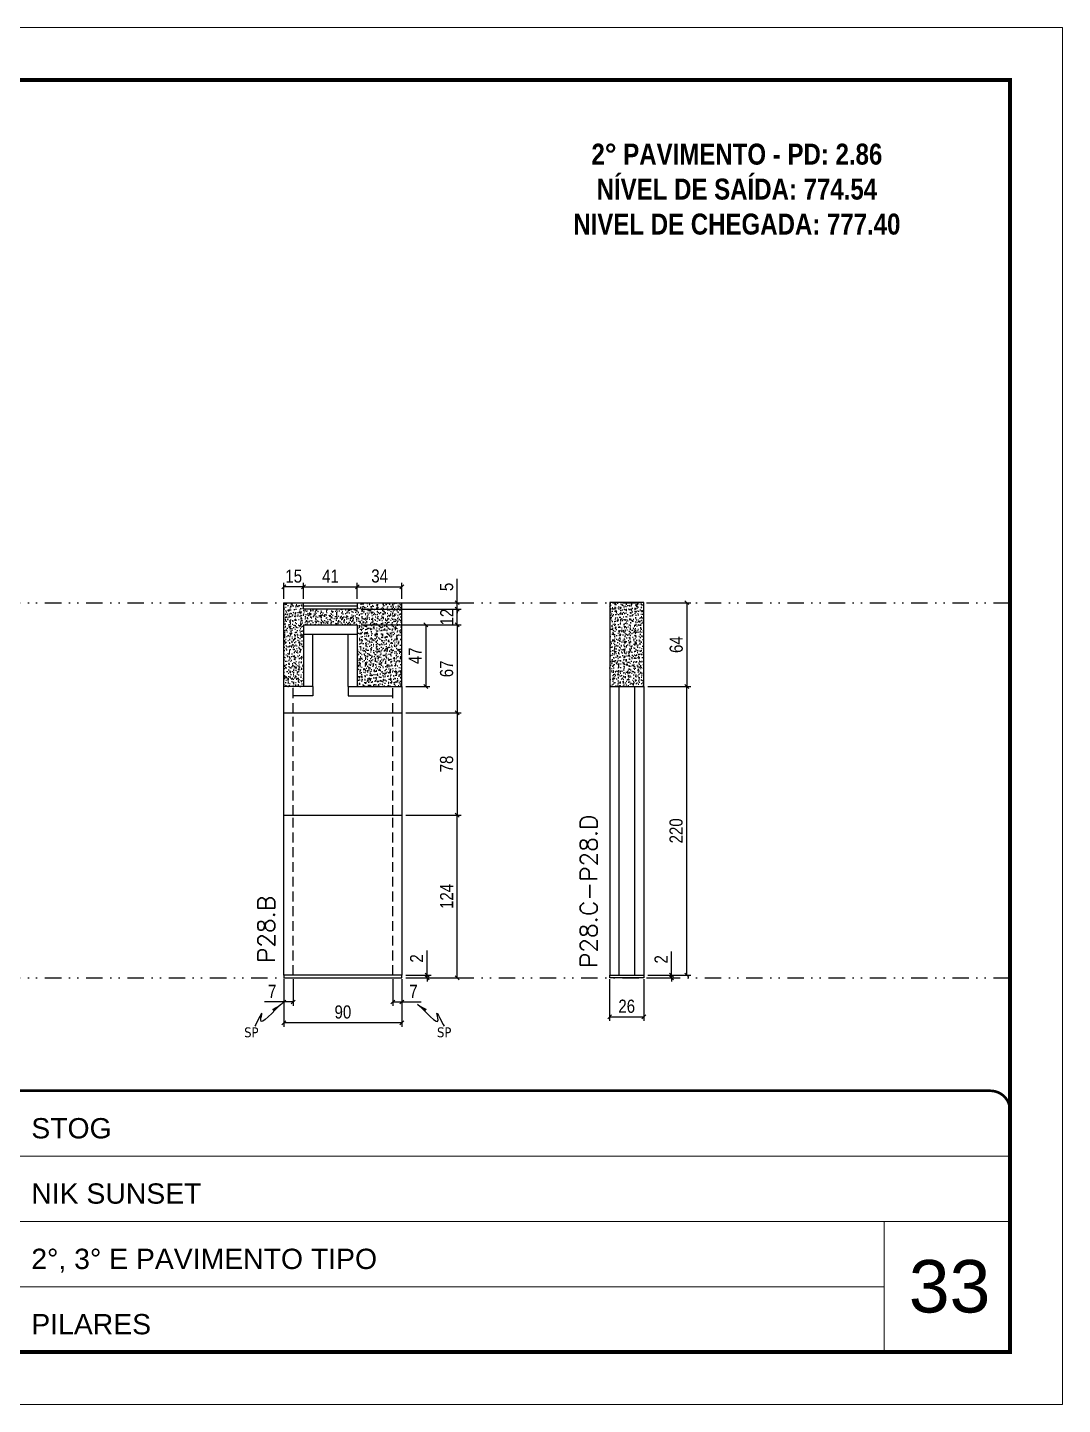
# Model space of a CAD drawing. Extents: x 808 to 7089, y -98 to 17032.
# Drawn here: x 1504 to 2293, y 6794 to 7844 of the extents above; entities that cross this region are included whole.
import ezdxf

# ---------------------------------------------------------------- set-up
doc = ezdxf.new("R2010")
doc.units = 0
for name, pattern in [('CONTINUO', [0]), ('DASHED', [0.75, 0.5, -0.25]), ('DIVIDE2', [0.625, 0.25, -0.125, 0, -0.125, 0, -0.125]), ('HIDDEN', [0.375, 0.25, -0.125])]:
    doc.linetypes.add(name, pattern=pattern)
for name, color, linetype, lineweight in [('CARIMBO', 255, 'Continuous', 9), ('Folhas', 255, 'Continuous', 9), ('SARRAFO DE PRESSAO', 251, 'DASHED', 9), ('Texto Seção', 7, 'Continuous', 15)]:
    doc.layers.add(name, color=color, linetype=linetype, lineweight=lineweight)
for name, color, linetype in [('COTA', 241, 'Continuous'), ('NOMENCLATURA', 7, 'Continuous'), ('Nível', 160, 'Continuous'), ('Painéis', 200, 'Continuous'), ('SARR_2.2x7', 40, 'Continuous'), ('SARR_EDITAR', 141, 'Continuous'), ('Sarrafo de Pressão', 42, 'HIDDEN'), ('texto', 7, 'Continuous')]:
    doc.layers.add(name, color=color, linetype=linetype)
doc.styles.add('ARIAL', font='arial.ttf')
doc.styles.add('COTA TECNICA', font='techl___.ttf', dxfattribs={"height": 10})
doc.styles.add('COTA TECNICA-50', font='techl___.ttf', dxfattribs={"height": 10})
doc.styles.add('REGUA-120', font='ROMANS.shx', dxfattribs={"height": 15})
doc.styles.add('ROMANC', font='techb___.ttf', dxfattribs={"height": 2.5})
doc.styles.get("Standard").update_dxf_attribs({"font": 'arial.ttf'})
doc.dimstyles.new('COTA PAINEL-50', dxfattribs={"dimtxt": 10, "dimasz": 3, "dimexe": 3, "dimexo": 3, "dimgap": 3, "dimtad": 1, "dimdec": 1, "dimzin": 12, "dimdsep": 46, "dimtxsty": 'COTA TECNICA-50', "dimblk1": 'OBLIQUE', "dimblk2": 'OBLIQUE', "dimsah": 1, "dimcen": 0.9, "dimclrd": 4, "dimclre": 4, "dimclrt": 240, "dimadec": 1, "dimazin": 3, "dimtfac": 1, "dimtdec": 1, "dimtmove": 0, "dimatfit": 3, "dimfxl": 1, "dimtolj": 1, "dimtzin": 12, "dimarcsym": 0})
doc.dimstyles.new('PAINEL', dxfattribs={"dimtxt": 10, "dimasz": 3, "dimexe": 3, "dimexo": 3, "dimgap": 3, "dimtad": 1, "dimdec": 1, "dimzin": 12, "dimdsep": 46, "dimtxsty": 'COTA TECNICA', "dimblk1": 'OBLIQUE', "dimblk2": 'OBLIQUE', "dimsah": 1, "dimcen": 0.9, "dimclrd": 4, "dimclre": 4, "dimclrt": 240, "dimadec": 1, "dimazin": 3, "dimtfac": 1, "dimtdec": 1, "dimtmove": 0, "dimatfit": 3, "dimfxl": 1, "dimtolj": 1, "dimtzin": 12, "dimarcsym": 0})
doc.dimstyles.get("Standard").update_dxf_attribs({"dimtxt": 0.18, "dimasz": 0.18, "dimexe": 0.18, "dimexo": 0.0625, "dimgap": 0.09, "dimtad": 0, "dimtih": 1, "dimtoh": 1, "dimdec": 4, "dimzin": 0, "dimdsep": 46, "dimtxsty": 'Standard', "dimcen": 0.09, "dimadec": 0, "dimazin": 0, "dimtfac": 1, "dimtdec": 4, "dimtofl": 0, "dimtmove": 0, "dimatfit": 3, "dimfxl": 1, "dimtolj": 1, "dimtzin": 0, "dimarcsym": 0})

# ---------------------------------------------------------------- blocks, each defined once
blk = doc.blocks.new('9999999999')
at = {"color": 30, "linetype": 'CONTINUO'}
for p, q in [((98564.6, 34379.6), (99584, 34379.6)), ((98564.6, 34329.8), (99488, 34329.8)), ((99584, 34329.8), (99488, 34329.8)), ((99488, 34329.8), (99488, 34230.2)), ((98564.6, 34280), (99488, 34280))]:
    blk.add_line(p, q, dxfattribs=at)
at = {"color": 30, "linetype": 'CONTINUO', "const_width": 2}
blk.add_lwpolyline([(99584, 34230.2), (99584, 34414.4, 0.414214), (99569, 34429.4), (98229, 34429.4, 0.414214), (98214, 34414.4), (98214, 34245.2, 0.414214), (98229, 34230.2), (99584, 34230.2)], format="xyb", dxfattribs=at)
at = {"layer": 'Folhas'}
blk.add_lwpolyline([(98139, 34190.2), (99624, 34190.2), (99624, 35240.2), (98139, 35240.2)], close=True, dxfattribs=at)
at = {"layer": 'Folhas', "color": 30, "const_width": 3}
blk.add_lwpolyline([(98214, 34230.2), (99584, 34230.2), (99584, 35200.2), (98214, 35200.2)], close=True, dxfattribs=at)
at = {"color": 7, "linetype": 'Continuous', "ltscale": 5, "style": 'ARIAL'}
for s, height, p in [('STOG', 15.48, (98837.7, 34393.1)), ('NIK SUNSET', 15.48, (98837.7, 34343.3)), ('2°, 3° E PAVIMENTO TIPO', 15.483, (98837.7, 34293.5)), ('PILARES', 15.48, (98837.7, 34243.7))]:
    blk.add_text(s, height=height, dxfattribs=at).set_placement(p)
blk = doc.blocks.new('_Oblique')
at = {"color": 0, "linetype": 'ByBlock', "lineweight": -2}
blk.add_line((-0.5, -0.5), (0.5, 0.5), dxfattribs=at)
blk = doc.blocks.new('*D772')
at = {"layer": 'COTA', "color": 4, "lineweight": -2, "transparency": 16777216}
for p, q in [((1699.5, 7118.3), (1699.5, 7081.9)), ((1789.5, 7118.3), (1789.5, 7081.9)), ((1789.5, 7084.9), (1699.5, 7084.9))]:
    blk.add_line(p, q, dxfattribs=at)
at = {"layer": 'Defpoints', "color": 0, "transparency": 16777216}
for p in [(1699.5, 7121.3), (1789.5, 7121.3), (1699.5, 7084.9)]:
    blk.add_point(p, dxfattribs=at)
at = {"layer": 'COTA', "color": 4, "lineweight": -2, "transparency": 16777216, "xscale": 3, "yscale": 3, "zscale": 3, "rotation": 180}
blk.add_blockref('_Oblique', (1699.5, 7084.9), dxfattribs=at)
at = {"layer": 'COTA', "color": 4, "lineweight": -2, "transparency": 16777216, "xscale": 3, "yscale": 3, "zscale": 3}
blk.add_blockref('_Oblique', (1789.5, 7084.9), dxfattribs=at)
at = {"layer": 'COTA', "color": 240, "transparency": 16777216, "insert": (1744.5, 7093.1), "char_height": 10, "attachment_point": 5, "style": 'COTA TECNICA'}
blk.add_mtext('\\A1;90', dxfattribs=at)
blk = doc.blocks.new('*D773')
at = {"layer": 'COTA', "color": 4, "lineweight": -2, "transparency": 16777216}
for p, q in [((1782.5, 7118.3), (1782.5, 7097.8)), ((1789.5, 7116.3), (1789.5, 7097.8)), ((1782.5, 7100.8), (1789.5, 7100.8)), ((1789.5, 7100.8), (1804.2, 7100.8))]:
    blk.add_line(p, q, dxfattribs=at)
at = {"layer": 'Defpoints', "color": 0, "transparency": 16777216}
for p in [(1782.5, 7121.3), (1789.5, 7119.3), (1789.5, 7100.8)]:
    blk.add_point(p, dxfattribs=at)
at = {"layer": 'COTA', "color": 4, "lineweight": -2, "transparency": 16777216, "xscale": 3, "yscale": 3, "zscale": 3, "rotation": 180}
blk.add_blockref('_Oblique', (1782.5, 7100.8), dxfattribs=at)
at = {"layer": 'COTA', "color": 4, "lineweight": -2, "transparency": 16777216, "xscale": 3, "yscale": 3, "zscale": 3}
blk.add_blockref('_Oblique', (1789.5, 7100.8), dxfattribs=at)
at = {"layer": 'COTA', "color": 240, "transparency": 16777216, "insert": (1798.3, 7108.9), "char_height": 10, "attachment_point": 5, "style": 'COTA TECNICA-50'}
blk.add_mtext('\\A1;7', dxfattribs=at)
blk = doc.blocks.new('*D774')
at = {"layer": 'COTA', "color": 4, "lineweight": -2, "transparency": 16777216}
for p, q in [((1699.5, 7116.3), (1699.5, 7097.8)), ((1706.5, 7118.3), (1706.5, 7097.8)), ((1699.5, 7100.8), (1684.7, 7100.8)), ((1706.5, 7100.8), (1699.5, 7100.8))]:
    blk.add_line(p, q, dxfattribs=at)
at = {"layer": 'Defpoints', "color": 0, "transparency": 16777216}
for p in [(1699.5, 7119.3), (1706.5, 7121.3), (1699.5, 7100.8)]:
    blk.add_point(p, dxfattribs=at)
at = {"layer": 'COTA', "color": 4, "lineweight": -2, "transparency": 16777216, "xscale": 3, "yscale": 3, "zscale": 3, "rotation": 180}
blk.add_blockref('_Oblique', (1699.5, 7100.8), dxfattribs=at)
at = {"layer": 'COTA', "color": 4, "lineweight": -2, "transparency": 16777216, "xscale": 3, "yscale": 3, "zscale": 3}
blk.add_blockref('_Oblique', (1706.5, 7100.8), dxfattribs=at)
at = {"layer": 'COTA', "color": 240, "transparency": 16777216, "insert": (1690.6, 7108.9), "char_height": 10, "attachment_point": 5, "style": 'COTA TECNICA-50'}
blk.add_mtext('\\A1;7', dxfattribs=at)
blk = doc.blocks.new('*D775')
at = {"layer": 'COTA', "color": 4, "linetype": 'ByBlock', "lineweight": -2, "transparency": 16777216}
for p, q in [((1792.5, 7243.3), (1834.7, 7243.3)), ((1831.7, 7119.3), (1831.7, 7243.3)), ((1792.5, 7119.3), (1834.7, 7119.3))]:
    blk.add_line(p, q, dxfattribs=at)
at = {"layer": 'Defpoints', "color": 0, "linetype": 'ByBlock', "transparency": 16777216}
for p in [(1789.5, 7243.3), (1831.7, 7243.3), (1789.5, 7119.3)]:
    blk.add_point(p, dxfattribs=at)
at = {"layer": 'COTA', "color": 4, "linetype": 'ByBlock', "lineweight": -2, "transparency": 16777216, "xscale": 3, "yscale": 3, "zscale": 3}
for p, rotation in [((1831.7, 7243.3), 90), ((1831.7, 7119.3), 270)]:
    blk.add_blockref('_Oblique', p, dxfattribs=dict(at, rotation=rotation))
at = {"layer": 'COTA', "color": 240, "linetype": 'ByBlock', "transparency": 16777216, "insert": (1823.6, 7181.3), "char_height": 10, "attachment_point": 5, "rotation": 90, "style": 'COTA TECNICA'}
blk.add_mtext('\\A1;124', dxfattribs=at)
blk = doc.blocks.new('*D776')
at = {"layer": 'COTA', "color": 4, "lineweight": -2, "transparency": 16777216}
for p, q in [((1808.7, 7121.3), (1808.7, 7140.1)), ((1792.5, 7121.3), (1811.7, 7121.3)), ((1792.5, 7119.3), (1811.7, 7119.3)), ((1808.7, 7119.3), (1808.7, 7121.3)), ((1808.7, 7119.3), (1808.7, 7116.3))]:
    blk.add_line(p, q, dxfattribs=at)
at = {"layer": 'Defpoints', "color": 0, "transparency": 16777216}
for p in [(1789.5, 7121.3), (1789.5, 7119.3), (1808.7, 7119.3)]:
    blk.add_point(p, dxfattribs=at)
at = {"layer": 'COTA', "color": 4, "lineweight": -2, "transparency": 16777216, "xscale": 3, "yscale": 3, "zscale": 3}
for p, rotation in [((1808.7, 7121.3), 270), ((1808.7, 7119.3), 90)]:
    blk.add_blockref('_Oblique', p, dxfattribs=dict(at, rotation=rotation))
at = {"layer": 'COTA', "color": 240, "transparency": 16777216, "insert": (1800.7, 7134), "char_height": 10, "attachment_point": 5, "rotation": 90, "style": 'COTA TECNICA-50'}
blk.add_mtext('\\A1;2', dxfattribs=at)
blk = doc.blocks.new('*D777')
at = {"layer": 'COTA', "color": 4, "linetype": 'ByBlock', "lineweight": -2, "transparency": 16777216}
for p, q in [((1792.5, 7243.3), (1834.7, 7243.3)), ((1831.7, 7119.3), (1831.7, 7243.3)), ((1792.5, 7119.3), (1834.7, 7119.3))]:
    blk.add_line(p, q, dxfattribs=at)
at = {"layer": 'Defpoints', "color": 0, "linetype": 'ByBlock', "transparency": 16777216}
for p in [(1789.5, 7243.3), (1831.7, 7243.3), (1789.5, 7119.3)]:
    blk.add_point(p, dxfattribs=at)
at = {"layer": 'COTA', "color": 4, "linetype": 'ByBlock', "lineweight": -2, "transparency": 16777216, "xscale": 3, "yscale": 3, "zscale": 3}
for p, rotation in [((1831.7, 7243.3), 90), ((1831.7, 7119.3), 270)]:
    blk.add_blockref('_Oblique', p, dxfattribs=dict(at, rotation=rotation))
at = {"layer": 'COTA', "color": 240, "linetype": 'ByBlock', "transparency": 16777216, "insert": (1823.6, 7181.3), "char_height": 10, "attachment_point": 5, "rotation": 90, "style": 'COTA TECNICA'}
blk.add_mtext('\\A1;124', dxfattribs=at)
blk = doc.blocks.new('*D778')
at = {"layer": 'COTA', "color": 4, "lineweight": -2, "transparency": 16777216}
for p, q in [((1755.5, 7408.3), (1755.5, 7420.4)), ((1755.5, 7417.4), (1789.5, 7417.4)), ((1789.5, 7408.3), (1789.5, 7420.4))]:
    blk.add_line(p, q, dxfattribs=at)
at = {"layer": 'Defpoints', "color": 0, "transparency": 16777216}
for p in [(1789.5, 7417.4), (1755.5, 7405.3), (1789.5, 7405.3)]:
    blk.add_point(p, dxfattribs=at)
at = {"layer": 'COTA', "color": 4, "lineweight": -2, "transparency": 16777216, "xscale": 3, "yscale": 3, "zscale": 3, "rotation": 180}
blk.add_blockref('_Oblique', (1755.5, 7417.4), dxfattribs=at)
at = {"layer": 'COTA', "color": 4, "lineweight": -2, "transparency": 16777216, "xscale": 3, "yscale": 3, "zscale": 3}
blk.add_blockref('_Oblique', (1789.5, 7417.4), dxfattribs=at)
at = {"layer": 'COTA', "color": 240, "transparency": 16777216, "insert": (1772.5, 7425.6), "char_height": 10, "attachment_point": 5, "style": 'COTA TECNICA-50'}
blk.add_mtext('\\A1;34', dxfattribs=at)
blk = doc.blocks.new('*D779')
at = {"layer": 'COTA', "color": 4, "lineweight": -2, "transparency": 16777216}
for p, q in [((1947.9, 7118.3), (1947.9, 7086.4)), ((1973.9, 7118.3), (1973.9, 7086.4)), ((1947.9, 7089.4), (1973.9, 7089.4))]:
    blk.add_line(p, q, dxfattribs=at)
at = {"layer": 'Defpoints', "color": 0, "transparency": 16777216}
for p in [(1947.9, 7121.3), (1973.9, 7121.3), (1973.9, 7089.4)]:
    blk.add_point(p, dxfattribs=at)
at = {"layer": 'COTA', "color": 4, "lineweight": -2, "transparency": 16777216, "xscale": 3, "yscale": 3, "zscale": 3, "rotation": 180}
blk.add_blockref('_Oblique', (1947.9, 7089.4), dxfattribs=at)
at = {"layer": 'COTA', "color": 4, "lineweight": -2, "transparency": 16777216, "xscale": 3, "yscale": 3, "zscale": 3}
blk.add_blockref('_Oblique', (1973.9, 7089.4), dxfattribs=at)
at = {"layer": 'COTA', "color": 240, "transparency": 16777216, "insert": (1960.9, 7097.5), "char_height": 10, "attachment_point": 5, "style": 'COTA TECNICA'}
blk.add_mtext('\\A1;26', dxfattribs=at)
blk = doc.blocks.new('*D780')
at = {"layer": 'COTA', "color": 4, "lineweight": -2, "transparency": 16777216}
for p, q in [((1976.9, 7341.3), (2009.7, 7341.3)), ((2006.7, 7121.3), (2006.7, 7341.3)), ((1976.9, 7121.3), (2009.7, 7121.3))]:
    blk.add_line(p, q, dxfattribs=at)
at = {"layer": 'Defpoints', "color": 0, "transparency": 16777216}
for p in [(1973.9, 7341.3), (2006.7, 7341.3), (1973.9, 7121.3)]:
    blk.add_point(p, dxfattribs=at)
at = {"layer": 'COTA', "color": 4, "lineweight": -2, "transparency": 16777216, "xscale": 3, "yscale": 3, "zscale": 3}
for p, rotation in [((2006.7, 7341.3), 90), ((2006.7, 7121.3), 270)]:
    blk.add_blockref('_Oblique', p, dxfattribs=dict(at, rotation=rotation))
at = {"layer": 'COTA', "color": 240, "transparency": 16777216, "insert": (1998.6, 7231.3), "char_height": 10, "attachment_point": 5, "rotation": 90, "style": 'COTA TECNICA'}
blk.add_mtext('\\A1;220', dxfattribs=at)
blk = doc.blocks.new('*D781')
at = {"layer": 'COTA', "color": 4, "lineweight": -2, "transparency": 16777216}
for p, q in [((1995.1, 7121.3), (1995.1, 7139.4)), ((1976.9, 7121.3), (1998.1, 7121.3)), ((1976.9, 7119.3), (1998.1, 7119.3)), ((1995.1, 7119.3), (1995.1, 7121.3)), ((1995.1, 7119.3), (1995.1, 7116.3))]:
    blk.add_line(p, q, dxfattribs=at)
at = {"layer": 'Defpoints', "color": 0, "transparency": 16777216}
for p in [(1973.9, 7121.3), (1973.9, 7119.3), (1995.1, 7121.3)]:
    blk.add_point(p, dxfattribs=at)
at = {"layer": 'COTA', "color": 4, "lineweight": -2, "transparency": 16777216, "xscale": 3, "yscale": 3, "zscale": 3}
for p, rotation in [((1995.1, 7121.3), 270), ((1995.1, 7119.3), 90)]:
    blk.add_blockref('_Oblique', p, dxfattribs=dict(at, rotation=rotation))
at = {"layer": 'COTA', "color": 240, "transparency": 16777216, "insert": (1987.1, 7133.3), "char_height": 10, "attachment_point": 5, "rotation": 90, "style": 'COTA TECNICA-50'}
blk.add_mtext('\\A1;2', dxfattribs=at)
blk = doc.blocks.new('*D733')
at = {"layer": 'COTA', "color": 4, "lineweight": -2, "transparency": 16777216}
for p, q in [((1758.5, 7388.3), (1834.7, 7388.3)), ((1831.7, 7388.3), (1831.7, 7321.3)), ((1792.5, 7321.3), (1834.7, 7321.3))]:
    blk.add_line(p, q, dxfattribs=at)
at = {"layer": 'Defpoints', "color": 0, "transparency": 16777216}
for p in [(1755.5, 7388.3), (1789.5, 7321.3), (1831.7, 7321.3)]:
    blk.add_point(p, dxfattribs=at)
at = {"layer": 'COTA', "color": 4, "lineweight": -2, "transparency": 16777216, "xscale": 3, "yscale": 3, "zscale": 3}
for p, rotation in [((1831.7, 7388.3), 90), ((1831.7, 7321.3), 270)]:
    blk.add_blockref('_Oblique', p, dxfattribs=dict(at, rotation=rotation))
at = {"layer": 'COTA', "color": 240, "transparency": 16777216, "insert": (1823.6, 7354.8), "char_height": 10, "attachment_point": 5, "rotation": 90, "style": 'COTA TECNICA'}
blk.add_mtext('\\A1;67', dxfattribs=at)
blk = doc.blocks.new('*D1746')
at = {"layer": 'COTA', "color": 4, "lineweight": -2, "transparency": 16777216}
for p, q in [((1792.5, 7321.3), (1834.7, 7321.3)), ((1831.7, 7321.3), (1831.7, 7243.3)), ((1792.5, 7243.3), (1834.7, 7243.3))]:
    blk.add_line(p, q, dxfattribs=at)
at = {"layer": 'Defpoints', "color": 0, "transparency": 16777216}
for p in [(1789.5, 7321.3), (1789.5, 7243.3), (1831.7, 7243.3)]:
    blk.add_point(p, dxfattribs=at)
at = {"layer": 'COTA', "color": 4, "lineweight": -2, "transparency": 16777216, "xscale": 3, "yscale": 3, "zscale": 3}
for p, rotation in [((1831.7, 7321.3), 90), ((1831.7, 7243.3), 270)]:
    blk.add_blockref('_Oblique', p, dxfattribs=dict(at, rotation=rotation))
at = {"layer": 'COTA', "color": 240, "transparency": 16777216, "insert": (1823.6, 7282.3), "char_height": 10, "attachment_point": 5, "rotation": 90, "style": 'COTA TECNICA'}
blk.add_mtext('\\A1;78', dxfattribs=at)
blk = doc.blocks.new('*D1747')
at = {"layer": 'COTA', "color": 4, "lineweight": -2, "transparency": 16777216}
for p, q in [((1758.5, 7388.3), (1810.7, 7388.3)), ((1807.7, 7388.3), (1807.7, 7341.3)), ((1792.5, 7341.3), (1810.7, 7341.3))]:
    blk.add_line(p, q, dxfattribs=at)
at = {"layer": 'Defpoints', "color": 0, "transparency": 16777216}
for p in [(1755.5, 7388.3), (1789.5, 7341.3), (1807.7, 7341.3)]:
    blk.add_point(p, dxfattribs=at)
at = {"layer": 'COTA', "color": 4, "lineweight": -2, "transparency": 16777216, "xscale": 3, "yscale": 3, "zscale": 3}
for p, rotation in [((1807.7, 7388.3), 90), ((1807.7, 7341.3), 270)]:
    blk.add_blockref('_Oblique', p, dxfattribs=dict(at, rotation=rotation))
at = {"layer": 'COTA', "color": 240, "transparency": 16777216, "insert": (1799.6, 7364.8), "char_height": 10, "attachment_point": 5, "rotation": 90, "style": 'COTA TECNICA'}
blk.add_mtext('\\A1;47', dxfattribs=at)
blk = doc.blocks.new('*D734')
at = {"layer": 'COTA', "color": 4, "lineweight": -2, "transparency": 16777216}
for p, q in [((1699.5, 7408.3), (1699.5, 7420.4)), ((1714.5, 7417.4), (1699.5, 7417.4)), ((1714.5, 7408.3), (1714.5, 7420.4))]:
    blk.add_line(p, q, dxfattribs=at)
at = {"layer": 'Defpoints', "color": 0, "transparency": 16777216}
for p in [(1699.5, 7417.4), (1699.5, 7405.3), (1714.5, 7405.3)]:
    blk.add_point(p, dxfattribs=at)
at = {"layer": 'COTA', "color": 4, "lineweight": -2, "transparency": 16777216, "xscale": 3, "yscale": 3, "zscale": 3, "rotation": 180}
blk.add_blockref('_Oblique', (1699.5, 7417.4), dxfattribs=at)
at = {"layer": 'COTA', "color": 4, "lineweight": -2, "transparency": 16777216, "xscale": 3, "yscale": 3, "zscale": 3}
blk.add_blockref('_Oblique', (1714.5, 7417.4), dxfattribs=at)
at = {"layer": 'COTA', "color": 240, "transparency": 16777216, "insert": (1707, 7425.5), "char_height": 10, "attachment_point": 5, "style": 'COTA TECNICA'}
blk.add_mtext('\\A1;15', dxfattribs=at)
blk = doc.blocks.new('*D1748')
at = {"layer": 'COTA', "color": 4, "lineweight": -2, "transparency": 16777216}
for p, q in [((1758.5, 7400.3), (1834.7, 7400.3)), ((1831.7, 7388.3), (1831.7, 7400.3)), ((1758.5, 7388.3), (1834.7, 7388.3))]:
    blk.add_line(p, q, dxfattribs=at)
at = {"layer": 'Defpoints', "color": 0, "transparency": 16777216}
for p in [(1755.5, 7400.3), (1831.7, 7400.3), (1755.5, 7388.3)]:
    blk.add_point(p, dxfattribs=at)
at = {"layer": 'COTA', "color": 4, "lineweight": -2, "transparency": 16777216, "xscale": 3, "yscale": 3, "zscale": 3}
for p, rotation in [((1831.7, 7400.3), 90), ((1831.7, 7388.3), 270)]:
    blk.add_blockref('_Oblique', p, dxfattribs=dict(at, rotation=rotation))
at = {"layer": 'COTA', "color": 240, "transparency": 16777216, "insert": (1823.7, 7394.3), "char_height": 10, "attachment_point": 5, "rotation": 90, "style": 'COTA TECNICA'}
blk.add_mtext('\\A1;12', dxfattribs=at)
blk = doc.blocks.new('*D1749')
at = {"layer": 'COTA', "color": 4, "lineweight": -2, "transparency": 16777216}
for p, q in [((1831.7, 7405.3), (1831.7, 7423.4)), ((1758.5, 7405.3), (1834.7, 7405.3)), ((1831.7, 7400.3), (1831.7, 7405.3)), ((1758.5, 7400.3), (1834.7, 7400.3)), ((1831.7, 7400.3), (1831.7, 7397.3))]:
    blk.add_line(p, q, dxfattribs=at)
at = {"layer": 'Defpoints', "color": 0, "transparency": 16777216}
for p in [(1755.5, 7405.3), (1831.7, 7405.3), (1755.5, 7400.3)]:
    blk.add_point(p, dxfattribs=at)
at = {"layer": 'COTA', "color": 4, "lineweight": -2, "transparency": 16777216, "xscale": 3, "yscale": 3, "zscale": 3}
for p, rotation in [((1831.7, 7405.3), 270), ((1831.7, 7400.3), 90)]:
    blk.add_blockref('_Oblique', p, dxfattribs=dict(at, rotation=rotation))
at = {"layer": 'COTA', "color": 240, "transparency": 16777216, "insert": (1823.6, 7417.3), "char_height": 10, "attachment_point": 5, "rotation": 90, "style": 'COTA TECNICA'}
blk.add_mtext('\\A1;5', dxfattribs=at)
blk = doc.blocks.new('*D1750')
at = {"layer": 'COTA', "color": 4, "lineweight": -2, "transparency": 16777216}
for p, q in [((1714.5, 7408.3), (1714.5, 7420.4)), ((1714.5, 7417.4), (1755.5, 7417.4)), ((1755.5, 7408.3), (1755.5, 7420.4))]:
    blk.add_line(p, q, dxfattribs=at)
at = {"layer": 'Defpoints', "color": 0, "transparency": 16777216}
for p in [(1755.5, 7417.4), (1714.5, 7405.3), (1755.5, 7405.3)]:
    blk.add_point(p, dxfattribs=at)
at = {"layer": 'COTA', "color": 4, "lineweight": -2, "transparency": 16777216, "xscale": 3, "yscale": 3, "zscale": 3, "rotation": 180}
blk.add_blockref('_Oblique', (1714.5, 7417.4), dxfattribs=at)
at = {"layer": 'COTA', "color": 4, "lineweight": -2, "transparency": 16777216, "xscale": 3, "yscale": 3, "zscale": 3}
blk.add_blockref('_Oblique', (1755.5, 7417.4), dxfattribs=at)
at = {"layer": 'COTA', "color": 240, "transparency": 16777216, "insert": (1735, 7425.5), "char_height": 10, "attachment_point": 5, "style": 'COTA TECNICA'}
blk.add_mtext('\\A1;41', dxfattribs=at)
blk = doc.blocks.new('*D1751')
at = {"layer": 'COTA', "color": 4, "linetype": 'ByBlock', "lineweight": -2, "transparency": 16777216}
for p, q in [((1976.9, 7405.3), (2009.8, 7405.3)), ((2006.8, 7405.3), (2006.8, 7341.3)), ((1976.9, 7341.3), (2009.8, 7341.3))]:
    blk.add_line(p, q, dxfattribs=at)
at = {"layer": 'Defpoints', "color": 0, "linetype": 'ByBlock', "transparency": 16777216}
for p in [(1973.9, 7405.3), (1973.9, 7341.3), (2006.8, 7341.3)]:
    blk.add_point(p, dxfattribs=at)
at = {"layer": 'COTA', "color": 4, "linetype": 'ByBlock', "lineweight": -2, "transparency": 16777216, "xscale": 3, "yscale": 3, "zscale": 3}
for p, rotation in [((2006.8, 7405.3), 90), ((2006.8, 7341.3), 270)]:
    blk.add_blockref('_Oblique', p, dxfattribs=dict(at, rotation=rotation))
at = {"layer": 'COTA', "color": 240, "linetype": 'ByBlock', "transparency": 16777216, "insert": (1998.7, 7373.3), "char_height": 10, "attachment_point": 5, "rotation": 90, "style": 'COTA TECNICA'}
blk.add_mtext('\\A1;64', dxfattribs=at)

msp = doc.modelspace()

# ---------------------------------------------------------------- hatches: boundary and pattern name
at = {"layer": 'COTA', "linetype": 'ByBlock'}
h = msp.add_hatch(dxfattribs=at)
h.set_pattern_fill('AR-CONC', color=256, scale=0.03)
h.set_pattern_definition([(50, (-6747.609, 3293.2978), (5.46554, -0.4781726), [0.5715, -6.2865]), (355, (-6747.609, 3293.298), (-1.0573026, 5.7317054), [0.4572, -5.0292175]), (100.451445, (-6747.1536, 3293.258), (4.4082374, 5.2535326), [0.4857003, -5.3427073]), (46.1842, (-6747.609, 3294.822), (8.132371, -1.26127), [0.85725, -9.42975]), (96.63556, (-6746.931, 3294.717), (7.122124, 7.422784), [0.728551, -8.014068]), (351.18415, (-6747.609, 3294.822), (7.122124, 7.422784), [0.685799, -7.543792]), (21, (-6746.847, 3294.4408), (4.5484317, -3.067956), [0.5715, -6.2865]), (326, (-6746.847, 3294.441), (1.854061, 5.525639), [0.4572, -5.0292]), (71.451445, (-6746.468, 3294.185), (6.4024926, 2.457683), [0.4857003, -5.342698]), (37.5, (-6747.609, 3293.2978), (0.0926581, 2.53665117), [0, -4.96824, 0, -5.1054, 0, -5.04825]), (7.5, (-6747.609, 3293.2978), (2.0045899, 3.00541724), [0, -2.91084, 0, -4.85394, 0, -1.92405]), (327.5, (-6749.3083, 3293.2978), (4.06771786, -0.1718623), [0, -1.905, 0, -5.9436, 0, -7.8867]), (317.5, (-6750.0703, 3293.2978), (4.4438754, 0.7627947), [0, -2.4765, 0, -3.94716, 0, -5.6007])])
h.paths.add_polyline_path([(1714.48, 7400.29), (1714.48, 7405.29), (1699.48, 7405.29), (1699.48, 7341.29), (1714.48, 7341.29), (1714.48, 7388.29), (1755.48, 7388.29), (1755.48, 7341.29), (1789.48, 7341.29), (1789.48, 7405.29), (1755.48, 7405.29), (1755.48, 7400.29)])
h = msp.add_hatch(dxfattribs=at)
h.set_pattern_fill('AR-CONC', color=256, scale=0.03)
h.set_pattern_definition([(50, (-7141.208, 3293.3217), (5.46554, -0.4781726), [0.5715, -6.2865]), (355, (-7141.208, 3293.3217), (-1.0573026, 5.7317054), [0.4572, -5.0292175]), (100.451445, (-7140.7527, 3293.282), (4.4082374, 5.2535326), [0.4857003, -5.3427073]), (46.1842, (-7141.208, 3294.846), (8.132371, -1.26127), [0.85725, -9.42975]), (96.63556, (-7140.5305, 3294.7406), (7.122124, 7.422784), [0.728551, -8.014068]), (351.18415, (-7141.208, 3294.846), (7.122124, 7.422784), [0.685799, -7.543792]), (21, (-7140.446, 3294.4647), (4.5484317, -3.067956), [0.5715, -6.2865]), (326, (-7140.446, 3294.4647), (1.854061, 5.525639), [0.4572, -5.0292]), (71.451445, (-7140.067, 3294.209), (6.4024926, 2.457683), [0.4857003, -5.342698]), (37.5, (-7141.2081, 3293.3217), (0.0926581, 2.53665117), [0, -4.96824, 0, -5.1054, 0, -5.04825]), (7.5, (-7141.2081, 3293.3217), (2.0045899, 3.00541724), [0, -2.91084, 0, -4.85394, 0, -1.92405]), (327.5, (-7142.9074, 3293.3217), (4.06771786, -0.1718623), [0, -1.905, 0, -5.9436, 0, -7.8867]), (317.5, (-7143.6694, 3293.3217), (4.4438754, 0.7627947), [0, -2.4765, 0, -3.94716, 0, -5.6007])])
h.paths.add_polyline_path([(1973.91, 7405.31), (1947.91, 7405.31), (1947.91, 7341.29), (1973.91, 7341.29)])

# ---------------------------------------------------------------- linework, layer by layer
for p, q in [((1699.48, 7405.29), (1699.48, 7405.29)), ((1699.48, 7341.29), (1699.48, 7405.29)), ((1699.48, 7405.29), (1714.48, 7405.29)), ((1755.48, 7405.29), (1789.48, 7405.29)), ((1789.48, 7341.29), (1789.48, 7405.29)), ((1699.48, 7341.29), (1699.48, 7341.29))]:
    msp.add_line(p, q, dxfattribs=at)
msp.add_lwpolyline([(1947.91, 7341.29), (1973.91, 7341.29), (1973.91, 7405.31), (1947.91, 7405.31)], close=True, dxfattribs=at)
at = {"layer": 'Nível', "color": 4, "linetype": 'DIVIDE2', "ltscale": 50}
for p, q in [((1202.84, 7405.29), (2253.17, 7405.29)), ((1202.84, 7119.29), (2253.17, 7119.29))]:
    msp.add_line(p, q, dxfattribs=at)
at = {"layer": 'Painéis'}
for p, q in [((1714.48, 7388.29), (1755.48, 7388.29)), ((1714.48, 7388.29), (1714.48, 7341.29)), ((1755.48, 7388.29), (1755.48, 7341.29)), ((1699.48, 7243.29), (1699.48, 7341.29)), ((1714.48, 7341.29), (1699.48, 7341.29)), ((1755.48, 7341.29), (1789.48, 7341.29)), ((1789.48, 7341.29), (1789.48, 7243.29)), ((1947.91, 7341.29), (1947.91, 7121.29)), ((1947.91, 7341.29), (1973.91, 7341.29)), ((1947.91, 7341.29), (1973.91, 7341.29)), ((1973.91, 7341.29), (1973.91, 7121.29)), ((1699.48, 7321.29), (1789.48, 7321.29)), ((1947.91, 7121.29), (1973.91, 7121.29)), ((1947.91, 7121.29), (1973.91, 7121.29)), ((1947.91, 7119.29), (1947.91, 7121.29)), ((1973.91, 7119.29), (1947.91, 7119.29)), ((1973.91, 7121.29), (1973.91, 7119.29))]:
    msp.add_line(p, q, dxfattribs=at)
for points in [[(1714.48, 7405.29), (1755.48, 7405.29), (1755.48, 7400.29), (1714.48, 7400.29)], [(1699.48, 7243.29), (1789.48, 7243.29), (1789.48, 7121.29), (1699.48, 7121.29)], [(1699.48, 7119.29), (1789.48, 7119.29), (1789.48, 7121.29), (1699.48, 7121.29)]]:
    msp.add_lwpolyline(points, close=True, dxfattribs=at)
at = {"layer": 'SARR_2.2x7'}
for p, q in [((1714.48, 7381.29), (1755.48, 7381.29)), ((1721.48, 7341.29), (1721.48, 7381.29)), ((1748.48, 7341.29), (1748.48, 7381.29)), ((1721.48, 7341.29), (1714.48, 7341.29)), ((1721.48, 7341.29), (1721.48, 7334.29)), ((1748.48, 7341.29), (1755.48, 7341.29)), ((1748.48, 7341.29), (1748.48, 7334.29)), ((1954.91, 7341.29), (1954.91, 7121.29)), ((1966.91, 7341.29), (1966.91, 7121.29)), ((1721.48, 7334.29), (1706.48, 7334.29)), ((1748.48, 7334.29), (1782.48, 7334.29))]:
    msp.add_line(p, q, dxfattribs=at)
at = {"layer": 'SARR_EDITAR', "linetype": 'Continuous'}
msp.add_line((1714.48, 7402.79), (1755.48, 7402.79), dxfattribs=at)
at = {"layer": 'Sarrafo de Pressão', "ltscale": 30}
for p, q in [((1706.48, 7321.29), (1706.48, 7341.29)), ((1782.48, 7321.29), (1782.48, 7341.29)), ((1706.48, 7243.29), (1706.48, 7321.29)), ((1782.48, 7243.29), (1782.48, 7321.29)), ((1706.48, 7121.29), (1706.48, 7243.29)), ((1782.48, 7121.29), (1782.48, 7243.29))]:
    msp.add_line(p, q, dxfattribs=at)

# ---------------------------------------------------------------- block references
at = {"layer": 'SARRAFO DE PRESSAO', "color": 6, "linetype": 'ByBlock'}
msp.add_blockref('9999999999', (-97330.81, -27396.33), dxfattribs=at)

# ---------------------------------------------------------------- texts
at = {"layer": 'CARIMBO', "style": 'ARIAL'}
msp.add_text('33', height=40, dxfattribs=at).set_placement((2176.03, 6864.02))
at = {"layer": 'NOMENCLATURA', "color": 2, "insert": (2044.91, 7782.02), "char_height": 16, "attachment_point": 2, "style": 'ROMANC'}
msp.add_mtext_dynamic_manual_height_columns('\\P2° PAVIMENTO - PD: 2.86\\PNÍVEL DE SAÍDA: 774.54\\PNIVEL DE CHEGADA: 777.40', width=328.3607, gutter_width=1, heights=[0], dxfattribs=at)
at = {"layer": 'texto', "color": 0, "char_height": 7.5, "attachment_point": 5}
for insert in [(1674.7, 7077.61), (1821.73, 7077.61)]:
    msp.add_mtext('{\\fTahoma|b0|i0|c0|p34;\\C4;SP}', dxfattribs=dict(at, insert=insert))
at = {"layer": 'Texto Seção', "char_height": 13, "width": 285.3299, "attachment_point": 7, "rotation": 90, "style": 'REGUA-120'}
for s, insert in [('P28.C-P28.D', (1938.46, 7126.7)), ('P28.B', (1692.54, 7130.54))]:
    msp.add_mtext(s, dxfattribs=dict(at, insert=insert))

# ---------------------------------------------------------------- dimensions: what is measured, and where the dimension line sits
at = {"layer": 'COTA'}
dim = msp.add_linear_dim(base=(1699.48, 7417.38), p1=(1714.48, 7405.29), p2=(1699.48, 7405.29), dimstyle='PAINEL', dxfattribs=at)
dim.commit()
dim.dimension.update_dxf_attribs({"geometry": '*D734', "text_midpoint": (1706.98, 7417.38), "dimtype": 160})
for base, p1, p2, dimstyle, picture, middle in [((1755.48, 7417.38), (1714.48, 7405.29), (1755.48, 7405.29), 'PAINEL', '*D1750', (1734.98, 7425.46)), ((1789.48, 7417.38), (1755.48, 7405.29), (1789.48, 7405.29), 'COTA PAINEL-50', '*D778', (1772.48, 7425.6)), ((1789.48, 7100.78), (1782.48, 7121.29), (1789.48, 7119.29), 'COTA PAINEL-50', '*D773', (1798.34, 7108.85))]:
    dim = msp.add_linear_dim(base=base, p1=p1, p2=p2, dimstyle=dimstyle, dxfattribs=at)
    dim.commit()
    dim.dimension.update_dxf_attribs({"geometry": picture, "text_midpoint": middle})
for base, p1, p2, angle, dimstyle, picture, middle in [((1831.71, 7405.29), (1755.48, 7400.29), (1755.48, 7405.29), 90, 'PAINEL', '*D1749', (1823.6, 7417.34)), ((1831.71, 7321.29), (1755.48, 7388.29), (1789.48, 7321.29), 90, 'PAINEL', '*D733', (1823.61, 7354.79)), ((1807.66, 7341.29), (1755.48, 7388.29), (1789.48, 7341.29), 90, 'PAINEL', '*D1747', (1799.58, 7364.79)), ((1831.71, 7243.29), (1789.48, 7321.29), (1789.48, 7243.29), 90, 'PAINEL', '*D1746', (1823.61, 7282.29)), ((1699.48, 7100.78), (1706.48, 7121.29), (1699.48, 7119.29), 180, 'COTA PAINEL-50', '*D774', (1690.61, 7108.85))]:
    dim = msp.add_linear_dim(base=base, p1=p1, p2=p2, angle=angle, dimstyle=dimstyle, dxfattribs=at)
    dim.commit()
    dim.dimension.update_dxf_attribs({"geometry": picture, "text_midpoint": middle})
at = {"layer": 'COTA', "linetype": 'ByBlock'}
dim = msp.add_linear_dim(base=(2006.77, 7341.29), p1=(1973.91, 7405.31), p2=(1973.91, 7341.29), angle=90, dimstyle='PAINEL', dxfattribs=at)
dim.commit()
dim.dimension.update_dxf_attribs({"geometry": '*D1751', "text_midpoint": (1998.67, 7373.3)})
at = {"layer": 'COTA'}
for base, p1, p2, dimstyle, picture, middle in [((1831.71, 7400.29), (1755.48, 7388.29), (1755.48, 7400.29), 'PAINEL', '*D1748', (1831.71, 7394.29)), ((1808.74, 7119.29), (1789.48, 7121.29), (1789.48, 7119.29), 'COTA PAINEL-50', '*D776', (1808.74, 7134.04)), ((1995.11, 7121.29), (1973.91, 7119.29), (1973.91, 7121.29), 'COTA PAINEL-50', '*D781', (1995.11, 7133.35))]:
    dim = msp.add_linear_dim(base=base, p1=p1, p2=p2, angle=90, dimstyle=dimstyle, dxfattribs=at)
    dim.commit()
    dim.dimension.update_dxf_attribs({"geometry": picture, "text_midpoint": middle, "dimtype": 160})
for base, p1, p2, angle, picture, middle in [((2006.73, 7341.29), (1973.91, 7121.29), (1973.91, 7341.29), 90, '*D780', (1998.63, 7231.29)), ((1699.48, 7084.93), (1789.48, 7121.29), (1699.48, 7121.29), 180, '*D772', (1744.48, 7093.06))]:
    dim = msp.add_linear_dim(base=base, p1=p1, p2=p2, angle=angle, dimstyle='PAINEL', override={"dimarcsym": 2}, dxfattribs=at)
    dim.commit()
    dim.dimension.update_dxf_attribs({"geometry": picture, "text_midpoint": middle})
at = {"layer": 'COTA', "linetype": 'ByBlock'}
for picture in ['*D775', '*D777']:
    dim = msp.add_aligned_dim(p1=(1789.48, 7119.29), p2=(1789.48, 7243.29), distance=-42.23, dimstyle='PAINEL', dxfattribs=at)
    dim.commit()
    dim.dimension.update_dxf_attribs({"geometry": picture, "text_midpoint": (1823.64, 7181.29)})
at = {"layer": 'COTA'}
dim = msp.add_linear_dim(base=(1973.91, 7089.4), p1=(1947.91, 7121.29), p2=(1973.91, 7121.29), dimstyle='PAINEL', override={"dimarcsym": 2}, dxfattribs=at)
dim.commit()
dim.dimension.update_dxf_attribs({"geometry": '*D779', "text_midpoint": (1960.91, 7097.5)})

# ---------------------------------------------------------------- leaders
at = {"layer": 'COTA', "path_type": 1}
for points in [[(1697.65, 7099.11), (1681.86, 7087.27), (1682.79, 7092.08), (1677.24, 7082.3)], [(1801.31, 7099.11), (1817.09, 7087.27), (1816.17, 7092.08), (1821.72, 7082.3)]]:
    msp.add_leader(points, dimstyle='Standard', override={"dimasz": 8}, dxfattribs=at)

doc.saveas('drawing.dxf')
